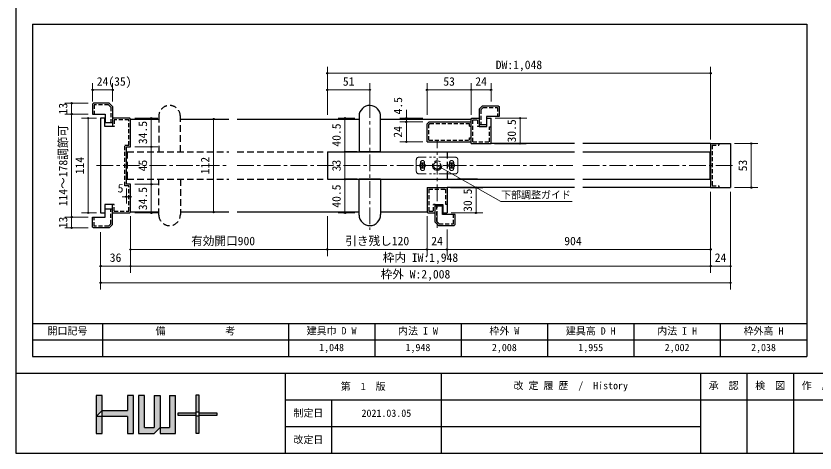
# Model space of a CAD drawing. Units: millimetres at full size. Extents: x -800 to 800, y -560 to 560.
# Drawn here: x -800 to 162, y -560 to -34 of the extents above; entities that cross this region are included whole.
import ezdxf
from ezdxf.enums import TextEntityAlignment as Align

# ---------------------------------------------------------------- set-up
doc = ezdxf.new("R2010")
doc.units = ezdxf.units.MM
doc.header["$LTSCALE"] = 4
doc.header["$PDMODE"] = 32
doc.header["$PDSIZE"] = 1.6
for name, pattern in [('CHAIN1', [8, 5, -1, 1, -1]), ('DASHED1', [1.8, 1.2, -0.6]), ('DOUBLE_CHAIN1', [8.8, 5, -1, 0.6, -0.6, 0.6, -1]), ('USER9', [3, 2, -1])]:
    doc.linetypes.add(name, pattern=pattern)
doc.layers.add('0-0', color=7, linetype='Continuous', lineweight=25)
doc.layers.add('2-0', color=7, linetype='Continuous', lineweight=25)
doc.styles.add('ＭＳ ゴシック', font='')
doc.styles.get('ＭＳ ゴシック').set_extended_font_data('MS Gothic')

msp = doc.modelspace()

# ---------------------------------------------------------------- linework, layer by layer
at = {"layer": '0-0'}
for p, q in [((-800, 560), (-800, -560)), ((-780, -44), (152, -44)), ((152, -44), (152, -444)), ((-780, -404), (152, -404)), ((-696, -404), (-696, -444)), ((-472, -404), (-472, -444)), ((-368, -404), (-368, -444)), ((-264, -404), (-264, -444)), ((-160, -404), (-160, -444)), ((-56, -404), (-56, -444)), ((48, -404), (48, -444)), ((152, -424), (-780, -424)), ((-800, -464), (800, -464)), ((-476, -464), (-476, -560)), ((-288, -464), (-288, -560)), ((24, -464), (24, -560)), ((80, -464), (80, -560)), ((136, -464), (136, -560)), ((-703.403, -490.7), (-703.403, -536.41)), ((-696.28, -490.7), (-703.403, -490.7)), ((-658.657, -490.7), (-665.78, -490.7)), ((-665.78, -490.7), (-665.78, -508.805)), ((-645.205, -490.7), (-652.328, -490.7)), ((-652.328, -490.7), (-652.328, -536.41)), ((-645.192, -529.158), (-645.192, -490.7)), ((-633.658, -490.708), (-626.549, -490.708)), ((-633.647, -490.7), (-633.647, -529.345)), ((-626.549, -490.709), (-626.549, -536.41)), ((-615.208, -490.709), (-608.02, -490.709)), ((-615.184, -490.709), (-615.184, -529.313)), ((-608.02, -536.41), (-608.02, -490.709)), ((-476, -496), (800, -496)), ((-420, -496), (-420, -560)), ((-703.403, -515.941), (-696.267, -508.805)), ((-696.267, -508.805), (-665.78, -508.805)), ((-665.78, -515.941), (-703.403, -515.941)), ((-652.328, -515.958), (-652.328, -516.358)), ((-645.192, -529.345), (-645.192, -515.731)), ((-476, -528), (24, -528)), ((-652.328, -536.41), (-633.647, -536.41)), ((-645.192, -529.345), (-633.647, -529.345)), ((-633.647, -536.41), (-626.551, -529.313)), ((-626.549, -529.313), (-615.184, -529.313)), ((-626.549, -536.41), (-608.02, -536.41)), ((-800, -560), (800, -560))]:
    msp.add_line(p, q, dxfattribs=at)
for points in [[(-780, -44), (-780, -444), (152, -444)], [(-703.403, -536.41), (-696.267, -536.41), (-696.267, -515.731), (-696.267, -490.7)], [(-665.78, -536.41), (-658.643, -536.41), (-658.643, -515.731), (-658.643, -490.7)], [(-665.78, -515.958), (-665.78, -516.358), (-665.78, -536.41)]]:
    msp.add_lwpolyline(points, dxfattribs=at)
for points in [[(-582.986, -490.01), (-579.826, -490.01), (-579.826, -510.954), (-582.986, -510.954)], [(-604.674, -511.508), (-583.514, -511.508), (-583.514, -514.74), (-604.674, -514.74)], [(-582.986, -515.383), (-579.826, -515.383), (-579.826, -536.328), (-582.986, -536.328)], [(-579.298, -511.508), (-558.138, -511.508), (-558.138, -514.74), (-579.298, -514.74)]]:
    msp.add_lwpolyline(points, close=True, dxfattribs=at)
at = {"layer": '0-0', "color": 134}
for points in [[(-582.986, -490.01), (-579.826, -490.01), (-582.986, -510.954), (-579.826, -510.954)], [(-703.403, -490.7), (-696.267, -490.7), (-703.403, -515.941), (-696.267, -508.805)], [(-665.78, -536.41), (-658.643, -536.41), (-658.657, -490.7)], [(-665.78, -536.41), (-658.657, -490.7), (-665.78, -490.7)], [(-645.205, -490.7), (-652.328, -490.7), (-652.328, -536.41)], [(-652.328, -536.41), (-645.192, -529.158), (-645.205, -490.7)], [(-626.551, -529.313), (-626.549, -490.709), (-633.647, -490.708)], [(-626.551, -529.313), (-633.647, -490.708), (-633.647, -529.345)], [(-608.02, -536.41), (-608.02, -490.709), (-615.184, -490.709)], [(-608.02, -536.41), (-615.184, -490.709), (-615.184, -529.313)], [(-696.267, -508.805), (-665.78, -515.958), (-696.267, -515.941)], [(-665.78, -508.805), (-696.267, -508.805), (-665.85, -515.941)], [(-665.78, -508.805), (-665.85, -515.941), (-665.78, -536.41)], [(-703.403, -515.941), (-703.403, -536.41), (-696.267, -515.941), (-696.267, -536.41)], [(-583.514, -511.508), (-604.674, -511.508), (-583.514, -514.74), (-604.674, -514.74)], [(-582.986, -515.383), (-579.826, -515.383), (-582.986, -536.328), (-579.826, -536.328)], [(-579.298, -511.508), (-558.138, -511.508), (-579.298, -514.74), (-558.138, -514.74)], [(-652.328, -536.41), (-633.647, -529.345), (-645.192, -529.158)], [(-652.328, -536.41), (-633.647, -536.41), (-626.551, -529.313)], [(-652.328, -536.41), (-626.551, -529.313), (-633.647, -529.345)], [(-626.549, -529.313), (-626.549, -536.41), (-608.02, -536.41)], [(-608.02, -536.41), (-615.184, -529.313), (-626.549, -529.313)]]:
    msp.add_solid(points, dxfattribs=at)
at = {"layer": '0-0'}
for points in [[(-582.986, -510.954), (-579.826, -510.954), (-582.986, -490.01), (-579.826, -490.01)], [(-703.403, -490.7), (-696.28, -490.7), (-703.403, -515.941), (-696.267, -508.805)], [(-665.78, -536.41), (-658.643, -536.41), (-658.643, -490.7)], [(-665.78, -536.41), (-658.643, -490.7), (-665.78, -508.805)], [(-665.78, -490.7), (-665.78, -508.805), (-658.657, -490.7)], [(-645.205, -490.7), (-652.328, -490.7), (-652.328, -536.41)], [(-652.328, -536.41), (-645.192, -529.158), (-645.205, -490.7)], [(-626.551, -529.313), (-626.549, -490.708), (-633.647, -490.708)], [(-626.551, -529.313), (-633.647, -490.708), (-633.647, -529.345)], [(-608.02, -536.41), (-608.02, -490.709), (-615.208, -490.709)], [(-608.02, -536.41), (-615.208, -490.709), (-615.184, -529.313)], [(-696.267, -508.805), (-696.267, -515.731), (-665.85, -515.941)], [(-665.78, -508.805), (-696.267, -508.805), (-665.85, -515.941)], [(-665.78, -508.805), (-665.85, -515.941), (-665.78, -536.41)], [(-703.403, -536.41), (-703.403, -515.941), (-696.267, -536.41), (-696.267, -515.731)], [(-604.674, -511.508), (-604.674, -514.74), (-583.514, -511.508), (-583.514, -514.74)], [(-582.986, -515.383), (-582.986, -536.328), (-579.826, -515.383), (-579.826, -536.328)], [(-579.298, -511.508), (-579.298, -514.74), (-558.138, -511.508), (-558.138, -514.74)], [(-652.328, -536.41), (-633.647, -529.345), (-645.192, -529.158)], [(-652.328, -536.41), (-633.647, -536.41), (-626.551, -529.313)], [(-652.328, -536.41), (-626.551, -529.313), (-633.647, -529.345)], [(-626.551, -529.313), (-626.549, -536.41), (-608.02, -536.41)], [(-608.02, -536.41), (-615.184, -529.313), (-626.551, -529.313)]]:
    msp.add_solid(points, dxfattribs=at)
at = {"layer": '2-0', "color": 4, "lineweight": 9}
for p, q in [((-425, -95), (-425, -123)), ((36.227, -95), (36.227, -182.5)), ((-425, -103), (36.227, -103)), ((-707.748, -115), (-707.748, -137)), ((-683.748, -115), (-683.748, -137)), ((-425, -115), (-425, -153)), ((-374, -115), (-374, -136.688)), ((-305, -115), (-305, -153)), ((-252, -115), (-252, -137)), ((-252, -115), (-252, -153)), ((-228, -115), (-228, -137)), ((-707.748, -123), (-683.748, -123)), ((-425, -123), (-374, -123)), ((-305, -123), (-252, -123)), ((-252, -123), (-228, -123)), ((-741.098, -139), (-713.098, -139)), ((-733.098, -152), (-733.098, -139)), ((-741.098, -152), (-713.098, -152)), ((-733.098, -276), (-733.098, -152)), ((-330, -161.5), (-330, -147)), ((-721.098, -157), (-703.098, -157)), ((-713.098, -271), (-713.098, -157)), ((-629.098, -157), (-657.098, -157)), ((-637.098, -191.5), (-637.098, -157)), ((-562.098, -270), (-562.098, -158)), ((-412, -157), (-392, -157)), ((-404, -197.5), (-404, -157)), ((-338, -157), (-310, -157)), ((-338, -161.5), (-310, -161.5)), ((-330, -185.5), (-330, -161.5)), ((-185, -157), (-223, -157)), ((-193, -187.5), (-193, -157)), ((-629.098, -191.5), (-657.098, -191.5)), ((-637.098, -236.5), (-637.098, -191.5)), ((-338, -185.5), (-310, -185.5)), ((-185, -187.5), (-223, -187.5)), ((93.227, -187.5), (65.227, -187.5)), ((85.227, -240.5), (85.227, -187.5)), ((-412, -197.5), (-392, -197.5)), ((-404, -230.5), (-404, -197.5)), ((-293, -214), (-216.383, -257.318)), ((-412, -230.5), (-392, -230.5)), ((-404, -271), (-404, -230.5)), ((-629.098, -236.5), (-657.098, -236.5)), ((-637.098, -271), (-637.098, -236.5)), ((-667.098, -259.5), (-667.098, -241.5)), ((-662.098, -259.5), (-662.098, -241.5)), ((-238, -240.5), (-276, -240.5)), ((-246, -271), (-246, -240.5)), ((36.227, -315), (36.227, -245.5)), ((60.227, -335), (60.227, -245.5)), ((93.227, -240.5), (65.227, -240.5)), ((-672.24, -251.5), (-662.098, -251.5)), ((-130.341, -257.318), (-216.383, -257.318)), ((-741.098, -276), (-713.098, -276)), ((-733.098, -289), (-733.098, -276)), ((-721.098, -271), (-703.098, -271)), ((-662.098, -323), (-662.098, -275)), ((-629.098, -271), (-657.098, -271)), ((-425, -323), (-425, -275)), ((-412, -271), (-392, -271)), ((-305, -323), (-305, -275)), ((-238, -271), (-276, -271)), ((-741.098, -289), (-713.098, -289)), ((-698.098, -343), (-698.098, -294)), ((-281, -323), (-281, -291)), ((-662.098, -315), (-425, -315)), ((-662.098, -343), (-662.098, -315)), ((-425, -315), (-305, -315)), ((-305, -315), (-281, -315)), ((-281, -315), (36.227, -315)), ((36.227, -343), (36.227, -315)), ((-698.098, -335), (-662.098, -335)), ((-698.098, -363), (-698.098, -335)), ((-662.098, -335), (36.227, -335)), ((36.227, -335), (60.227, -335)), ((60.227, -363), (60.227, -335)), ((-698.098, -355), (60.227, -355))]:
    msp.add_line(p, q, dxfattribs=at)
at = {"layer": '2-0'}
for p, q in [((-706.748, -139), (-707.748, -140)), ((-707.748, -140), (-707.748, -152)), ((-687.738, -139), (-706.748, -139)), ((-687.738, -139), (-683.748, -142.99)), ((-683.748, -142.99), (-683.748, -162)), ((-238.35, -142), (-242.35, -146)), ((-238.35, -142), (-219.35, -142)), ((-219.35, -142), (-218.35, -143)), ((-707.748, -152), (-692.748, -152)), ((-692.748, -152), (-692.748, -162)), ((-242.35, -146), (-242.35, -165)), ((-698.098, -157), (-698.098, -271)), ((-692.898, -157), (-698.098, -157)), ((-692.748, -162), (-683.748, -162)), ((-683.598, -157), (-683.598, -167)), ((-662.098, -158), (-628.098, -158)), ((-602.098, -158), (-543.549, -158)), ((-533.549, -158), (-387, -158)), ((-420, -158), (-387, -158)), ((-387, -154.385), (-387, -197.5)), ((-361, -197.5), (-361, -155)), ((-361, -158), (-252, -158)), ((-305, -164), (-302.5, -161.5)), ((-302.5, -161.5), (-252, -161.5)), ((-252, -158), (-251, -157)), ((-252, -187.5), (-252, -158)), ((-252, -185.5), (-252, -161.5)), ((-251, -157), (-242.5, -157)), ((-242.5, -157), (-242.5, -167)), ((-233.35, -155), (-233.35, -165)), ((-233.2, -157), (-228, -157)), ((-233.2, -157), (-228, -157)), ((-233.2, -157), (-228, -157)), ((-228, -187.5), (-228, -157)), ((-305, -185.5), (-305, -164)), ((-233.35, -165), (-242.35, -165)), ((-305, -185.5), (-252, -185.5)), ((-252, -187.5), (-228, -187.5)), ((-127.386, -187.5), (-228, -187.5)), ((-224, -187.5), (-185.67, -187.5)), ((36.227, -187.5), (-117.386, -187.5)), ((36.227, -187.5), (60.227, -187.5)), ((36.227, -187.5), (36.227, -240.5)), ((60.227, -187.5), (60.227, -240.5)), ((-425, -197.5), (-425, -230.5)), ((-425, -197.5), (-127.386, -197.5)), ((-389.415, -197.5), (-403.434, -197.5)), ((-396.441, -197.5), (-265.934, -197.5)), ((-361, -197.5), (-387, -197.5)), ((-117.386, -197.5), (35.227, -197.5)), ((35.227, -197.5), (35.227, -230.5)), ((-425, -230.5), (-127.386, -230.5)), ((-389.415, -230.5), (-403.434, -230.5)), ((-387, -273.615), (-387, -230.5)), ((-361, -230.5), (-387, -230.5)), ((-361, -230.5), (-361, -273)), ((-244.415, -230.5), (-268.434, -230.5)), ((-117.386, -230.5), (35.227, -230.5)), ((-305, -240.5), (-305, -270)), ((-305, -240.5), (-281, -240.5)), ((-281, -240.5), (-281, -271)), ((-127.386, -240.5), (-281, -240.5)), ((-277, -240.5), (-237.915, -240.5)), ((36.227, -240.5), (-117.386, -240.5)), ((36.227, -240.5), (60.227, -240.5)), ((-692.748, -266), (-683.748, -266)), ((-692.748, -276), (-692.748, -266)), ((-683.748, -285.01), (-683.748, -266)), ((-683.598, -271), (-683.598, -261)), ((-295.5, -271), (-295.5, -261)), ((-286.35, -263), (-295.35, -263)), ((-295.35, -282), (-295.35, -263)), ((-286.35, -273), (-286.35, -263)), ((-707.748, -288), (-707.748, -276)), ((-707.748, -276), (-692.748, -276)), ((-698.098, -271), (-692.898, -271)), ((-628.098, -270), (-662.098, -270)), ((-543.549, -270), (-602.098, -270)), ((-387, -270), (-533.549, -270)), ((-387, -270), (-420, -270)), ((-305, -270), (-361, -270)), ((-305, -270), (-304, -271)), ((-304, -271), (-295.5, -271)), ((-286.2, -271), (-281, -271)), ((-286.2, -271), (-281, -271)), ((-286.2, -271), (-281, -271)), ((-706.748, -289), (-707.748, -288)), ((-683.748, -285.01), (-687.738, -289)), ((-291.35, -286), (-295.35, -282)), ((-291.35, -286), (-272.35, -286)), ((-272.35, -286), (-271.35, -285)), ((-687.738, -289), (-706.748, -289))]:
    msp.add_line(p, q, dxfattribs=at)
at = {"layer": '2-0', "linetype": 'DASHED1'}
for p, q in [((-705.748, -141), (-705.748, -152)), ((-688.566, -141), (-705.748, -141)), ((-237.522, -144), (-240.35, -146.828)), ((-240.35, -146.828), (-240.35, -165)), ((-681.598, -159), (-681.598, -167)), ((-664.098, -159), (-681.598, -159)), ((-664.098, -189.5), (-664.098, -159)), ((-303, -164.828), (-301.672, -163.5)), ((-301.672, -163.5), (-254, -163.5)), ((-254, -166.5), (-254, -163.5)), ((-250, -159), (-244.5, -159)), ((-250, -185.5), (-250, -159)), ((-244.5, -159), (-244.5, -167)), ((-681.598, -167), (-683.598, -167)), ((-303, -183.5), (-303, -164.828)), ((-254, -166.5), (-252, -166.5)), ((-242.5, -167), (-244.5, -167)), ((-230, -167.5), (-228, -167.5)), ((-230, -185.5), (-230, -167.5)), ((-669.098, -189.5), (-664.098, -189.5)), ((-669.098, -238.5), (-669.098, -189.5)), ((-250, -185.5), (-230, -185.5)), ((38.227, -189.5), (46.227, -189.5)), ((46.227, -187.5), (46.227, -189.5)), ((-664.098, -238.5), (-669.098, -238.5)), ((-664.098, -269), (-664.098, -238.5)), ((-303, -242.5), (-283, -242.5)), ((-685.748, -284.181), (-685.748, -266)), ((-681.598, -261), (-683.598, -261)), ((-681.598, -269), (-681.598, -261)), ((-681.598, -269), (-664.098, -269)), ((-297.5, -269), (-297.5, -261)), ((-295.5, -261), (-297.5, -261)), ((-293.35, -281.172), (-293.35, -263)), ((-705.748, -287), (-705.748, -276)), ((-273.35, -284), (-273.35, -273)), ((-688.566, -287), (-705.748, -287)), ((-685.748, -284.181), (-688.566, -287)), ((-290.522, -284), (-293.35, -281.172)), ((-290.522, -284), (-273.35, -284))]:
    msp.add_line(p, q, dxfattribs=at)
at = {"layer": '2-0', "color": 4, "linetype": 'CHAIN1', "lineweight": 9}
for p, q in [((-374, -136.688), (-374, -291.312)), ((-293, -288.964), (-293, -184)), ((-703.098, -214), (-543.549, -214)), ((-533.549, -214), (-127.386, -214)), ((-117.386, -214), (65.227, -214))]:
    msp.add_line(p, q, dxfattribs=at)
at = {"layer": '2-0', "linetype": 'USER9'}
for p, q in [((-628.098, -154.385), (-628.098, -197.5)), ((-602.098, -197.5), (-602.098, -155)), ((-666.098, -197.5), (-666.098, -230.5)), ((-666.098, -197.5), (-543.549, -197.5)), ((-533.549, -197.5), (-430, -197.5)), ((-281, -197.5), (-281, -230.5)), ((-666.098, -230.5), (-543.549, -230.5)), ((-628.098, -273.615), (-628.098, -230.5)), ((-602.098, -230.5), (-602.098, -273)), ((-533.549, -230.5), (-430, -230.5))]:
    msp.add_line(p, q, dxfattribs=at)
at = {"layer": '2-0', "color": 4, "linetype": 'DOUBLE_CHAIN1', "lineweight": 9}
for p, q in [((-318, -207), (-318, -221)), ((-271, -204), (-315, -204)), ((-313, -210.5), (-313, -217.5)), ((-308, -217.5), (-308, -210.5)), ((-278, -210.5), (-278, -217.5)), ((-273, -217.5), (-273, -210.5)), ((-268, -221), (-268, -207)), ((-311.403, -213.677), (-311.605, -213.475)), ((-311.025, -212.895), (-310.823, -213.097)), ((-310.823, -214.903), (-311.025, -215.105)), ((-310.177, -213.097), (-309.993, -213.493)), ((-309.976, -215.105), (-310.177, -214.903)), ((-309.597, -213.677), (-309.396, -213.475)), ((-309.597, -214.323), (-309.396, -214.525)), ((-276.403, -214.323), (-276.604, -214.525)), ((-276.403, -213.677), (-276.007, -213.493)), ((-275.823, -213.097), (-276.024, -212.895)), ((-276.024, -215.105), (-275.823, -214.903)), ((-274.975, -212.895), (-275.177, -213.097)), ((-274.395, -213.475), (-274.597, -213.677)), ((-274.597, -214.323), (-274.395, -214.525)), ((-271, -224), (-315, -224))]:
    msp.add_line(p, q, dxfattribs=at)
at = {"layer": '2-0', "linetype": 'DASHED1'}
for points in [[(-688.566, -141), (-685.748, -143.819), (-685.748, -162)], [(-237.522, -144), (-220.35, -144), (-220.35, -155)], [(-303, -183.5), (-254, -183.5), (-254, -180.5), (-252, -180.5)], [(38.227, -189.5), (38.227, -238.5), (46.227, -238.5), (46.227, -240.5)], [(-303, -242.5), (-303, -269), (-297.5, -269)], [(-283, -242.5), (-283, -260.5), (-281, -260.5)]]:
    msp.add_lwpolyline(points, dxfattribs=at)
at = {"layer": '2-0'}
for points in [[(-218.35, -143), (-218.35, -155), (-233.35, -155)], [(-683.598, -167), (-692.898, -167), (-692.898, -157)], [(-683.598, -271), (-663.098, -271), (-662.098, -270), (-662.098, -236.5), (-667.098, -236.5), (-667.098, -191.5), (-662.098, -191.5), (-662.098, -158), (-663.098, -157), (-683.598, -157)], [(-242.5, -167), (-233.2, -167), (-233.2, -157)], [(-683.598, -261), (-692.898, -261), (-692.898, -271)], [(-295.5, -261), (-286.2, -261), (-286.2, -271)], [(-271.35, -285), (-271.35, -273), (-286.35, -273)]]:
    msp.add_lwpolyline(points, dxfattribs=at)
at = {"layer": '2-0', "color": 4, "linetype": 'DOUBLE_CHAIN1', "lineweight": 9}
for points in [[(-312.37, -217.239), (-308.63, -217.239), (-306.76, -214), (-308.63, -210.761), (-312.37, -210.761), (-314.24, -214)], [(-271.76, -214), (-273.63, -210.761), (-277.37, -210.761), (-279.24, -214), (-277.37, -217.239), (-273.63, -217.239)], [(-311.008, -213.493), (-310.823, -213.097), (-310.827, -212.931), (-310.965, -211.836), (-311.025, -212.895), (-311.209, -213.291)], [(-310.036, -216.164), (-309.976, -215.105), (-309.791, -214.709), (-309.993, -214.507), (-310.177, -214.903), (-310.173, -215.069)], [(-309.431, -213.673), (-308.334, -213.535), (-309.396, -213.475), (-309.791, -213.291), (-309.993, -213.493), (-309.597, -213.677)], [(-276.007, -214.507), (-276.403, -214.323), (-276.569, -214.327), (-277.666, -214.465), (-276.604, -214.525), (-276.209, -214.709)], [(-275.823, -213.097), (-275.827, -212.931), (-275.964, -211.836), (-276.024, -212.895), (-276.209, -213.291), (-276.007, -213.493)], [(-273.333, -213.535), (-274.395, -213.475), (-274.791, -213.291), (-274.992, -213.493), (-274.597, -213.677), (-274.431, -213.673)]]:
    msp.add_lwpolyline(points, close=True, dxfattribs=at)
for points in [[(-311.008, -213.493), (-311.403, -213.677), (-311.569, -213.673), (-312.667, -213.535), (-311.605, -213.475), (-311.209, -213.291)], [(-310.965, -216.164), (-311.025, -215.105), (-311.209, -214.709), (-311.605, -214.525), (-312.667, -214.465), (-311.569, -214.327), (-311.403, -214.323), (-311.605, -214.525)], [(-311.403, -214.323), (-311.008, -214.507), (-311.209, -214.709)], [(-311.008, -214.507), (-310.823, -214.903), (-310.827, -215.069), (-310.965, -216.164)], [(-309.791, -213.291), (-309.976, -212.895), (-310.036, -211.836), (-310.173, -212.931), (-310.177, -213.097), (-309.976, -212.895)], [(-309.993, -214.507), (-309.597, -214.323), (-309.431, -214.327), (-308.334, -214.465), (-309.396, -214.525), (-309.791, -214.709)], [(-276.209, -213.291), (-276.604, -213.475), (-277.666, -213.535), (-276.569, -213.673), (-276.403, -213.677), (-276.604, -213.475)], [(-276.007, -214.507), (-275.823, -214.903), (-275.827, -215.069), (-275.964, -216.164), (-276.024, -215.105), (-276.209, -214.709)], [(-274.992, -213.493), (-275.177, -213.097), (-275.173, -212.931), (-275.035, -211.836), (-274.975, -212.895), (-274.791, -213.291)], [(-273.333, -214.465), (-274.395, -214.525), (-274.791, -214.709), (-274.975, -215.105), (-275.035, -216.164), (-275.173, -215.069), (-275.177, -214.903), (-274.975, -215.105)], [(-275.177, -214.903), (-274.992, -214.507), (-274.791, -214.709)], [(-274.992, -214.507), (-274.597, -214.323), (-274.431, -214.327), (-273.333, -214.465)]]:
    msp.add_lwpolyline(points, dxfattribs=at)
for radius in [5.75, 4.25]:
    msp.add_circle((-293, -214), radius, dxfattribs=at)
at = {"layer": '2-0', "linetype": 'USER9'}
for centre, start, end in [((-615.098, -154.692), 358.64478, 178.64478), ((-615.098, -273.308), 181.35522, 1.35522)]:
    msp.add_arc(centre, 13.004, start, end, dxfattribs=at)
at = {"layer": '2-0'}
for centre, start, end in [((-374, -154.692), 358.64478, 178.64478), ((-374, -273.308), 181.35522, 1.35522)]:
    msp.add_arc(centre, 13.004, start, end, dxfattribs=at)
at = {"layer": '2-0', "color": 4, "linetype": 'DOUBLE_CHAIN1', "lineweight": 9}
for centre, radius, start, end in [((-315, -207), 3, 90, 180), ((-310.5, -214), 3.25, 37.66427, 37.44941), ((-310.5, -210.5), 2.5, 90, 180), ((-310.5, -210.5), 2.5, 0, 90), ((-275.5, -214), 3.25, 37.66427, 37.44941), ((-275.5, -210.5), 2.5, 90, 180), ((-275.5, -210.5), 2.5, 0, 90), ((-271, -207), 3, 0, 90), ((-315, -221), 3, 180, 270), ((-310.5, -217.5), 2.5, 180, 270), ((-310.233, -214), 2.478, 169.19486, 190.80514), ((-310.5, -214), 1.118, 162.98773, 197.01227), ((-310.5, -214.27), 2.478, 90, 100.80514), ((-310.5, -213.73), 2.478, 259.19486, 270), ((-310.5, -214), 1.118, 72.98773, 107.01227), ((-310.5, -214), 1.118, 252.98773, 287.01227), ((-310.5, -214.27), 2.478, 79.19486, 90), ((-310.5, -213.73), 2.478, 270, 280.80514), ((-310.5, -217.5), 2.5, 270, 0), ((-310.5, -214), 1.118, 342.98773, 17.01227), ((-310.768, -214), 2.478, 349.19486, 10.80514), ((-275.5, -217.5), 2.5, 180, 270), ((-275.232, -214), 2.478, 169.19486, 190.80514), ((-275.5, -214), 1.118, 162.98773, 197.01227), ((-275.5, -214.27), 2.478, 90, 100.80514), ((-275.5, -213.73), 2.478, 259.19486, 270), ((-275.5, -214), 1.118, 72.98773, 107.01227), ((-275.5, -214), 1.118, 252.98773, 287.01227), ((-275.5, -214.27), 2.478, 79.19486, 90), ((-275.5, -213.73), 2.478, 270, 280.80514), ((-275.5, -217.5), 2.5, 270, 0), ((-275.5, -214), 1.118, 342.98773, 17.01227), ((-275.767, -214), 2.478, 349.19486, 10.80514), ((-271, -221), 3, 270, 0)]:
    msp.add_arc(centre, radius, start, end, dxfattribs=at)
at = {"layer": '2-0', "color": 4}
for p in [(-425, -103), (36.227, -103), (-707.748, -123), (-683.748, -123), (-425, -123), (-374, -123), (-305, -123), (-252, -123), (-228, -123), (-733.098, -139), (-733.098, -152), (-713.098, -157), (-637.098, -157), (-562.098, -158), (-404, -157), (-330, -157), (-330, -161.5), (-193, -157), (-637.098, -191.5), (-330, -185.5), (-193, -187.5), (85.227, -187.5), (-404, -197.5), (-404, -230.5), (-637.098, -236.5), (-246, -240.5), (85.227, -240.5), (-667.098, -251.5), (-662.098, -251.5), (-562.098, -270), (-733.098, -276), (-713.098, -271), (-637.098, -271), (-404, -271), (-246, -271), (-733.098, -289), (-662.098, -315), (-425, -315), (-305, -315), (-281, -315), (36.227, -315), (-698.098, -335), (-662.098, -335), (36.227, -335), (60.227, -335), (-698.098, -355), (60.227, -355)]:
    msp.add_point(p, dxfattribs=at)

# ---------------------------------------------------------------- texts
at = {"layer": '0-0', "style": 'ＭＳ ゴシック'}
for s, p in [('開口記号', (-762, -420.08)), ('備\u3000\u3000\u3000\u3000\u3000\u3000考', (-632, -420.08)), ('建具巾 D W', (-450, -419.918)), ('内法 I W', (-340, -420.108)), ('枠外 W', (-230, -419.92)), ('建具高 D H', (-138, -420.131)), ('内法 I H', (-28, -420.131)), ('枠外高 H', (76, -420.131)), ('1,048', (-435, -440)), ('1,948', (-331, -440)), ('2,008', (-227, -440)), ('1,955', (-123, -440)), ('2,002', (-19, -440)), ('2,038', (85, -440)), ('第\u30001\u3000版', (-409, -486.85)), ('改 定 履 歴\u3000/\u3000History', (-201, -485.894)), ('承\u3000認', (34, -485.92)), ('検\u3000図', (90, -485.92)), ('作\u3000成', (146, -485.92)), ('制定日', (-466, -518.955)), ('2021.03.05', (-384, -519.107)), ('改定日', (-466, -550.955))]:
    msp.add_text(s, height=8.798, dxfattribs=at).set_placement(p, align=Align.BOTTOM_LEFT)
at = {"layer": '2-0', "style": 'ＭＳ ゴシック'}
for s, height, p in [('DW:1,048', 10.26, (-222.386, -101)), ('24(35)', 10.26, (-702.748, -121)), ('51', 10.26, (-406.5, -121)), ('53', 10.26, (-285.5, -121)), ('24', 10.26, (-247, -121)), ('5', 10.26, (-677.565, -249.5)), ('下部調整ガイド', 8.798, (-215.924, -256.238)), ('有効開口900', 10.26, (-589.049, -313)), ('引き残し120', 10.26, (-403.5, -313)), ('24', 10.26, (-300, -313)), ('904', 10.26, (-139.886, -313)), ('36', 10.26, (-687.098, -333)), ('枠内 IW:1,948', 10.26, (-358.435, -333)), ('24', 10.26, (41.227, -333)), ('枠外 W:2,008', 10.26, (-360.935, -353))]:
    msp.add_text(s, height=height, dxfattribs=at).set_placement(p, align=Align.BOTTOM_LEFT)
for s, p in [('4.5', (-332, -152.518)), ('13', (-735.098, -152.5)), ('34.5', (-639.098, -188.25)), ('30.5', (-195, -186.25)), ('114～178調節可', (-735.098, -263)), ('40.5', (-406, -191.25)), ('24', (-332, -180.5)), ('114', (-715.098, -224.5)), ('45', (-639.098, -221)), ('112', (-564.098, -224.5)), ('33', (-406, -221)), ('53', (83.227, -221)), ('40.5', (-406, -264.75)), ('34.5', (-639.098, -267.75)), ('30.5', (-248, -269.75)), ('13', (-735.098, -289.5))]:
    msp.add_text(s, height=10.26, rotation=90, dxfattribs=at).set_placement(p, align=Align.BOTTOM_LEFT)

doc.saveas('drawing.dxf')
